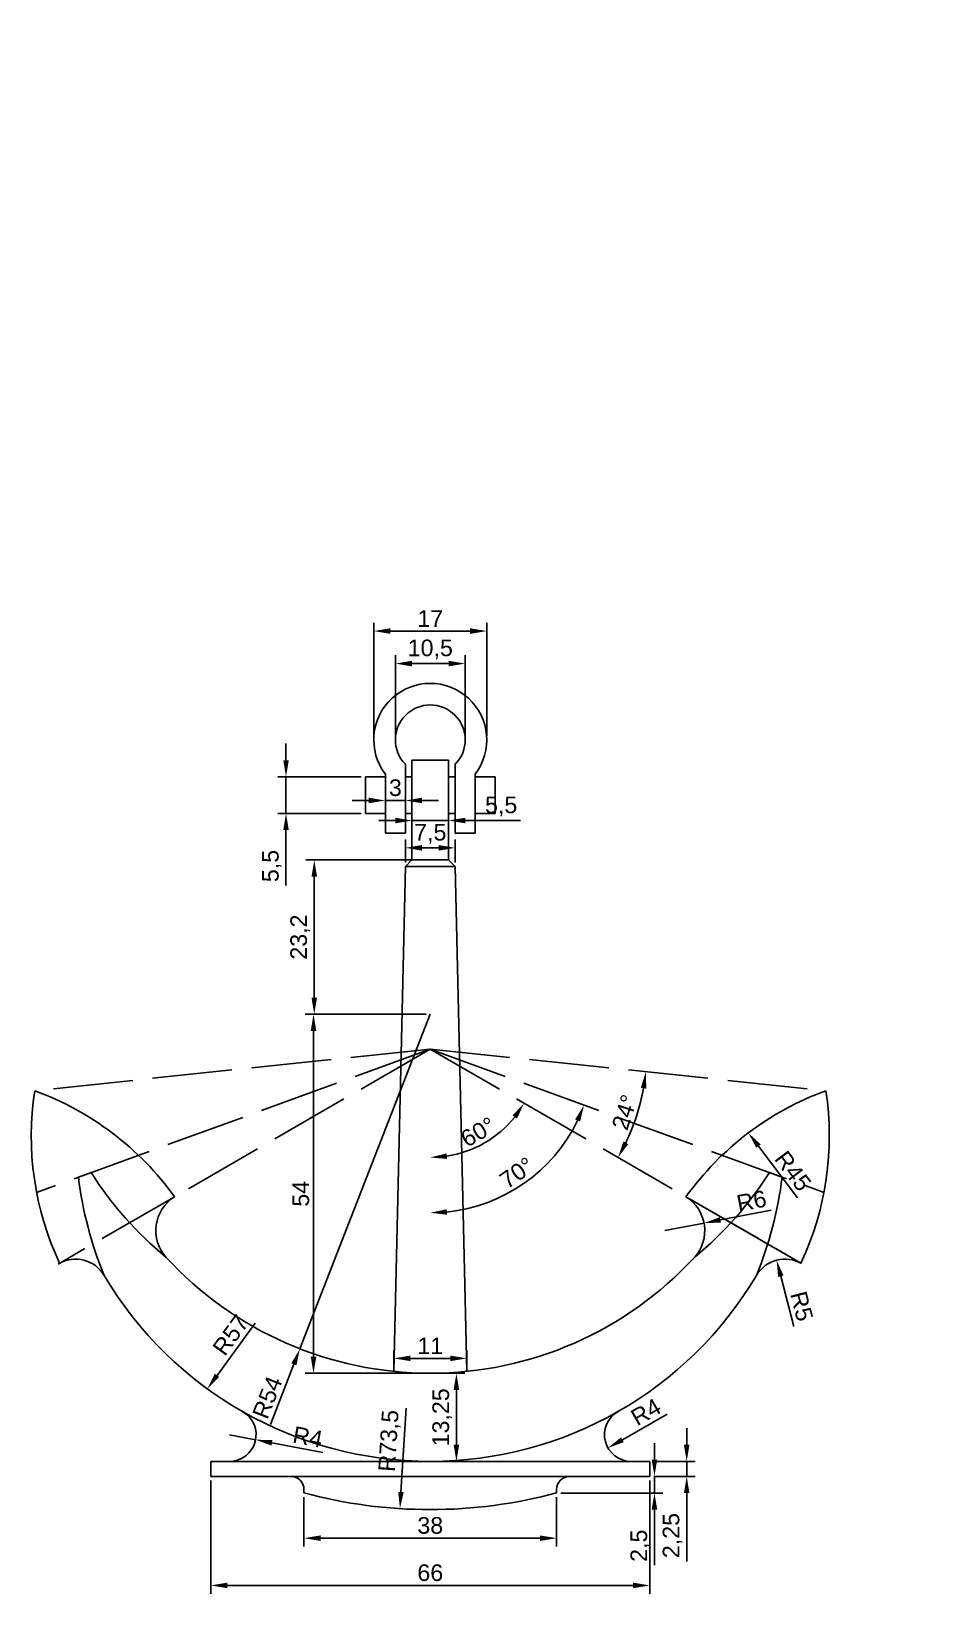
# Model space of a CAD drawing. Header units: millimetres. Extents: x 3254 to 3389, y 1654 to 1889.
import ezdxf

# ---------------------------------------------------------------- set-up
doc = ezdxf.new("R2010")
doc.units = ezdxf.units.MM
doc.linetypes.add('ACAD_ISO02W100', pattern=[15, 12, -3])
doc.styles.get("Standard").update_dxf_attribs({"font": 'arial.ttf'})
doc.dimstyles.new('ISO-25', dxfattribs={"dimtxt": 2.5, "dimasz": 2.5, "dimexe": 1.25, "dimexo": 0.625, "dimtad": 1, "dimtxsty": 'Standard', "dimcen": 2.5, "dimadec": 0, "dimazin": 0, "dimtfac": 1, "dimtmove": 0, "dimatfit": 3, "dimfxl": 1, "dimarcsym": 0})

# ---------------------------------------------------------------- blocks, each defined once
blk = doc.blocks.new('*D1')
at = {"color": 0, "lineweight": -2, "transparency": 16777216}
blk.add_arc((3314.19, 1735.75), 16.29, 278.7996, 321.2004, dxfattribs=at)
at = {"color": 0, "transparency": 16777216}
for points in [[(3326.55, 1725.78), (3327.23, 1725.31), (3328.3, 1727.61)], [(3316.72, 1719.24), (3316.65, 1720.07), (3314.19, 1719.46)]]:
    blk.add_solid(points, dxfattribs=at)
at = {"layer": 'Defpoints', "color": 0, "transparency": 16777216}
for p in [(3314.19, 1888.82), (3314.19, 1735.75), (3319.76, 1720.44), (3369.93, 1703.57), (3314.19, 1673.75)]:
    blk.add_point(p, dxfattribs=at)
at = {"color": 0, "transparency": 16777216, "insert": (3321.39, 1723.29), "char_height": 2.5, "attachment_point": 5, "rotation": 30}
blk.add_mtext('60°', dxfattribs=at)
blk = doc.blocks.new('*D2')
at = {"color": 0, "lineweight": -2, "transparency": 16777216}
blk.add_arc((3314.19, 1735.75), 24.62, 275.821, 334.179, dxfattribs=at)
at = {"color": 0, "transparency": 16777216}
for points in [[(3335.97, 1725.19), (3336.73, 1724.87), (3337.32, 1727.33)], [(3316.71, 1710.85), (3316.67, 1711.68), (3314.19, 1711.14)]]:
    blk.add_solid(points, dxfattribs=at)
at = {"layer": 'Defpoints', "color": 0, "transparency": 16777216}
for p in [(3314.19, 1888.82), (3314.19, 1735.75), (3323.94, 1713.15), (3373.27, 1714.25), (3314.19, 1673.75)]:
    blk.add_point(p, dxfattribs=at)
at = {"color": 0, "transparency": 16777216, "insert": (3327.22, 1717.15), "char_height": 2.5, "attachment_point": 5, "rotation": 35}
blk.add_mtext('70°', dxfattribs=at)
blk = doc.blocks.new('*D3')
at = {"color": 0, "lineweight": -2, "transparency": 16777216}
blk.add_arc((3314.19, 1735.75), 32.61, 334.3937, 349.6063, dxfattribs=at)
at = {"color": 0, "transparency": 16777216}
for points in [[(3345.85, 1729.93), (3346.68, 1729.81), (3346.62, 1732.35)], [(3343.97, 1721.47), (3343.23, 1721.86), (3342.43, 1719.45)]]:
    blk.add_solid(points, dxfattribs=at)
at = {"layer": 'Defpoints', "color": 0, "transparency": 16777216}
for p in [(3314.19, 1735.75), (3314.19, 1735.75), (3373.38, 1729.53), (3344.43, 1723.54), (3369.93, 1703.57)]:
    blk.add_point(p, dxfattribs=at)
at = {"color": 0, "transparency": 16777216, "insert": (3343.42, 1726.26), "char_height": 2.5, "attachment_point": 5, "rotation": 72}
blk.add_mtext('24°', dxfattribs=at)
blk = doc.blocks.new('*D6')
at = {"color": 0, "lineweight": -2, "transparency": 16777216}
for p, q in [((3305.69, 1782.88), (3305.69, 1799.87)), ((3320.19, 1798.62), (3308.19, 1798.62)), ((3322.69, 1782.88), (3322.69, 1799.87))]:
    blk.add_line(p, q, dxfattribs=at)
at = {"color": 0, "transparency": 16777216}
for points in [[(3308.19, 1799.04), (3308.19, 1798.2), (3305.69, 1798.62)], [(3320.19, 1799.04), (3320.19, 1798.2), (3322.69, 1798.62)]]:
    blk.add_solid(points, dxfattribs=at)
at = {"layer": 'Defpoints', "color": 0, "transparency": 16777216}
for p in [(3305.69, 1798.62), (3305.69, 1782.25), (3322.69, 1782.25)]:
    blk.add_point(p, dxfattribs=at)
at = {"color": 0, "transparency": 16777216, "insert": (3314.19, 1800.5), "char_height": 2.5, "attachment_point": 5}
blk.add_mtext('17', dxfattribs=at)
blk = doc.blocks.new('*D7')
at = {"color": 0, "lineweight": -2, "transparency": 16777216}
for p, q in [((3308.94, 1782.88), (3308.94, 1794.98)), ((3311.44, 1793.73), (3316.94, 1793.73)), ((3319.44, 1782.88), (3319.44, 1794.98))]:
    blk.add_line(p, q, dxfattribs=at)
at = {"color": 0, "transparency": 16777216}
for points in [[(3311.44, 1794.15), (3311.44, 1793.31), (3308.94, 1793.73)], [(3316.94, 1794.15), (3316.94, 1793.31), (3319.44, 1793.73)]]:
    blk.add_solid(points, dxfattribs=at)
at = {"layer": 'Defpoints', "color": 0, "transparency": 16777216}
for p in [(3319.44, 1793.73), (3308.94, 1782.25), (3319.44, 1782.25)]:
    blk.add_point(p, dxfattribs=at)
at = {"color": 0, "transparency": 16777216, "insert": (3314.19, 1795.86), "char_height": 2.5, "attachment_point": 5}
blk.add_mtext('10,5', dxfattribs=at)
blk = doc.blocks.new('*D8')
at = {"color": 0, "lineweight": -2, "transparency": 16777216}
for p, q in [((3308.94, 1770.13), (3306.44, 1770.13)), ((3311.44, 1764.83), (3311.44, 1771.38)), ((3311.44, 1770.13), (3316.94, 1770.13)), ((3316.94, 1764.83), (3316.94, 1771.38)), ((3319.44, 1770.13), (3327.76, 1770.13))]:
    blk.add_line(p, q, dxfattribs=at)
at = {"color": 0, "transparency": 16777216}
for points in [[(3308.94, 1770.54), (3308.94, 1769.71), (3311.44, 1770.13)], [(3319.44, 1770.54), (3319.44, 1769.71), (3316.94, 1770.13)]]:
    blk.add_solid(points, dxfattribs=at)
at = {"layer": 'Defpoints', "color": 0, "transparency": 16777216}
for p in [(3316.94, 1770.13), (3311.44, 1764.2), (3316.94, 1764.2)]:
    blk.add_point(p, dxfattribs=at)
at = {"color": 0, "transparency": 16777216, "insert": (3324.85, 1772.25), "char_height": 2.5, "attachment_point": 5}
blk.add_mtext('5,5', dxfattribs=at)
blk = doc.blocks.new('*D9')
at = {"color": 0, "lineweight": -2, "transparency": 16777216}
for p, q in [((3310.44, 1763.83), (3310.44, 1767.27)), ((3317.94, 1763.83), (3317.94, 1767.27)), ((3312.94, 1766.02), (3315.44, 1766.02))]:
    blk.add_line(p, q, dxfattribs=at)
at = {"color": 0, "transparency": 16777216}
for points in [[(3312.94, 1766.44), (3312.94, 1765.6), (3310.44, 1766.02)], [(3315.44, 1766.44), (3315.44, 1765.6), (3317.94, 1766.02)]]:
    blk.add_solid(points, dxfattribs=at)
at = {"layer": 'Defpoints', "color": 0, "transparency": 16777216}
for p in [(3317.94, 1766.02), (3310.44, 1763.2), (3317.94, 1763.2)]:
    blk.add_point(p, dxfattribs=at)
at = {"color": 0, "transparency": 16777216, "insert": (3314.19, 1768.14), "char_height": 2.5, "attachment_point": 5}
blk.add_mtext('7,5', dxfattribs=at)
blk = doc.blocks.new('*D10')
at = {"color": 0, "lineweight": -2, "transparency": 16777216}
for p, q in [((3308.69, 1687.91), (3308.69, 1690.5)), ((3319.69, 1687.91), (3319.69, 1690.5)), ((3311.19, 1689.25), (3317.19, 1689.25))]:
    blk.add_line(p, q, dxfattribs=at)
at = {"color": 0, "transparency": 16777216}
for points in [[(3311.19, 1689.66), (3311.19, 1688.83), (3308.69, 1689.25)], [(3317.19, 1689.66), (3317.19, 1688.83), (3319.69, 1689.25)]]:
    blk.add_solid(points, dxfattribs=at)
at = {"layer": 'Defpoints', "color": 0, "transparency": 16777216}
for p in [(3308.69, 1687.28), (3319.69, 1689.25), (3319.69, 1687.28)]:
    blk.add_point(p, dxfattribs=at)
at = {"color": 0, "transparency": 16777216, "insert": (3314.19, 1691.13), "char_height": 2.5, "attachment_point": 5}
blk.add_mtext('11', dxfattribs=at)
blk = doc.blocks.new('*D11')
at = {"color": 0, "lineweight": -2, "transparency": 16777216}
for p, q in [((3352.76, 1676.25), (3352.76, 1678.75)), ((3347.82, 1673.75), (3354.01, 1673.75)), ((3352.76, 1673.75), (3352.76, 1671.5)), ((3347.82, 1671.5), (3354.01, 1671.5)), ((3352.76, 1669), (3352.76, 1658.7))]:
    blk.add_line(p, q, dxfattribs=at)
at = {"color": 0, "transparency": 16777216}
for points in [[(3352.34, 1676.25), (3353.17, 1676.25), (3352.76, 1673.75)], [(3352.34, 1669), (3353.17, 1669), (3352.76, 1671.5)]]:
    blk.add_solid(points, dxfattribs=at)
at = {"layer": 'Defpoints', "color": 0, "transparency": 16777216}
for p in [(3347.19, 1673.75), (3347.19, 1671.5), (3352.76, 1671.5)]:
    blk.add_point(p, dxfattribs=at)
at = {"color": 0, "transparency": 16777216, "insert": (3350.63, 1662.6), "char_height": 2.5, "attachment_point": 5, "rotation": 90}
blk.add_mtext('2,25', dxfattribs=at)
blk = doc.blocks.new('*D12')
at = {"color": 0, "lineweight": -2, "transparency": 16777216}
for p, q in [((3347.91, 1674), (3347.91, 1676.5)), ((3347.82, 1671.5), (3349.16, 1671.5)), ((3347.91, 1671.5), (3347.91, 1669)), ((3333.82, 1669), (3349.16, 1669)), ((3347.91, 1666.5), (3347.91, 1658.14))]:
    blk.add_line(p, q, dxfattribs=at)
at = {"color": 0, "transparency": 16777216}
for points in [[(3347.49, 1674), (3348.32, 1674), (3347.91, 1671.5)], [(3347.49, 1666.5), (3348.32, 1666.5), (3347.91, 1669)]]:
    blk.add_solid(points, dxfattribs=at)
at = {"layer": 'Defpoints', "color": 0, "transparency": 16777216}
for p in [(3347.19, 1671.5), (3333.19, 1669), (3347.91, 1669)]:
    blk.add_point(p, dxfattribs=at)
at = {"color": 0, "transparency": 16777216, "insert": (3345.78, 1661.07), "char_height": 2.5, "attachment_point": 5, "rotation": 90}
blk.add_mtext('2,5', dxfattribs=at)
blk = doc.blocks.new('*D14')
at = {"color": 0, "lineweight": -2, "transparency": 16777216}
blk.add_line((3310.57, 1681.77), (3309.78, 1669.14), dxfattribs=at)
at = {"color": 0, "transparency": 16777216}
blk.add_solid([(3309.37, 1669.17), (3310.2, 1669.12), (3309.63, 1666.65)], dxfattribs=at)
at = {"layer": 'Defpoints', "color": 0, "transparency": 16777216}
for p in [(3314.19, 1740.01), (3309.63, 1666.65)]:
    blk.add_point(p, dxfattribs=at)
at = {"color": 0, "transparency": 16777216, "insert": (3308.13, 1676.84), "char_height": 2.5, "attachment_point": 5, "rotation": 86.4421}
blk.add_mtext('R73,5', dxfattribs=at)
blk = doc.blocks.new('*D15')
at = {"color": 0, "lineweight": -2, "transparency": 16777216}
for p, q in [((3283.99, 1677.75), (3287.92, 1677.01)), ((3298.01, 1675.1), (3290.38, 1676.55))]:
    blk.add_line(p, q, dxfattribs=at)
at = {"color": 0, "transparency": 16777216}
blk.add_solid([(3290.46, 1676.96), (3290.3, 1676.14), (3287.92, 1677.01)], dxfattribs=at)
at = {"layer": 'Defpoints', "color": 0, "transparency": 16777216}
for p in [(3283.99, 1677.75), (3287.92, 1677.01)]:
    blk.add_point(p, dxfattribs=at)
at = {"color": 0, "transparency": 16777216, "insert": (3295.77, 1677.43), "char_height": 2.5, "attachment_point": 5, "rotation": 349.287}
blk.add_mtext('R4', dxfattribs=at)
blk = doc.blocks.new('*D16')
at = {"color": 0, "lineweight": -2, "transparency": 16777216}
for p, q in [((3314.19, 1741), (3294.58, 1690.69)), ((3290.15, 1679.31), (3293.67, 1688.36))]:
    blk.add_line(p, q, dxfattribs=at)
at = {"color": 0, "transparency": 16777216}
blk.add_solid([(3293.29, 1688.51), (3294.06, 1688.21), (3294.58, 1690.69)], dxfattribs=at)
at = {"layer": 'Defpoints', "color": 0, "transparency": 16777216}
for p in [(3314.19, 1741), (3294.58, 1690.69)]:
    blk.add_point(p, dxfattribs=at)
at = {"color": 0, "transparency": 16777216, "insert": (3289.69, 1683.36), "char_height": 2.5, "attachment_point": 5, "rotation": 68.7087}
blk.add_mtext('R54', dxfattribs=at)
blk = doc.blocks.new('*D17')
at = {"color": 0, "lineweight": -2, "transparency": 16777216}
blk.add_line((3287.84, 1694.55), (3282.12, 1686.69), dxfattribs=at)
at = {"color": 0, "transparency": 16777216}
blk.add_solid([(3281.78, 1686.94), (3282.45, 1686.45), (3280.65, 1684.67)], dxfattribs=at)
at = {"layer": 'Defpoints', "color": 0, "transparency": 16777216}
for p in [(3314.19, 1730.75), (3280.65, 1684.67)]:
    blk.add_point(p, dxfattribs=at)
at = {"color": 0, "transparency": 16777216, "insert": (3284.18, 1692.75), "char_height": 2.5, "attachment_point": 5, "rotation": 53.9487}
blk.add_mtext('R57', dxfattribs=at)
blk = doc.blocks.new('*D18')
at = {"color": 0, "lineweight": -2, "transparency": 16777216}
for p, q in [((3365.46, 1711.54), (3357.82, 1710.07)), ((3349.47, 1708.46), (3355.36, 1709.59))]:
    blk.add_line(p, q, dxfattribs=at)
at = {"color": 0, "transparency": 16777216}
blk.add_solid([(3357.74, 1710.48), (3357.9, 1709.66), (3355.36, 1709.59)], dxfattribs=at)
at = {"layer": 'Defpoints', "color": 0, "transparency": 16777216}
for p in [(3349.47, 1708.46), (3355.36, 1709.59)]:
    blk.add_point(p, dxfattribs=at)
at = {"color": 0, "transparency": 16777216, "insert": (3362.51, 1712.91), "char_height": 2.5, "attachment_point": 5, "rotation": 10.9015}
blk.add_mtext('R6', dxfattribs=at)
blk = doc.blocks.new('*D19')
at = {"color": 0, "lineweight": -2, "transparency": 16777216}
blk.add_line((3368.89, 1694.05), (3366.91, 1701.59), dxfattribs=at)
at = {"color": 0, "transparency": 16777216}
blk.add_solid([(3367.32, 1701.7), (3366.51, 1701.49), (3366.28, 1704.01)], dxfattribs=at)
at = {"layer": 'Defpoints', "color": 0, "transparency": 16777216}
for p in [(3366.28, 1704.01), (3367.55, 1699.18)]:
    blk.add_point(p, dxfattribs=at)
at = {"color": 0, "transparency": 16777216, "insert": (3370.05, 1697.09), "char_height": 2.5, "attachment_point": 5, "rotation": 284.6905}
blk.add_mtext('R5', dxfattribs=at)
blk = doc.blocks.new('*D20')
at = {"color": 0, "lineweight": -2, "transparency": 16777216}
blk.add_line((3369.42, 1713.38), (3363.55, 1721.16), dxfattribs=at)
at = {"color": 0, "transparency": 16777216}
blk.add_solid([(3363.88, 1721.41), (3363.22, 1720.91), (3362.04, 1723.15)], dxfattribs=at)
at = {"layer": 'Defpoints', "color": 0, "transparency": 16777216}
for p in [(3362.04, 1723.15), (3389.16, 1687.24)]:
    blk.add_point(p, dxfattribs=at)
at = {"color": 0, "transparency": 16777216, "insert": (3368.75, 1717.42), "char_height": 2.5, "attachment_point": 5, "rotation": 307.0589}
blk.add_mtext('R45', dxfattribs=at)
blk = doc.blocks.new('*D21')
at = {"color": 0, "lineweight": -2, "transparency": 16777216}
for p, q in [((3295.19, 1668.38), (3295.19, 1660.96)), ((3333.19, 1668.38), (3333.19, 1660.96)), ((3297.69, 1662.21), (3330.69, 1662.21))]:
    blk.add_line(p, q, dxfattribs=at)
at = {"color": 0, "transparency": 16777216}
for points in [[(3297.69, 1662.62), (3297.69, 1661.79), (3295.19, 1662.21)], [(3330.69, 1662.62), (3330.69, 1661.79), (3333.19, 1662.21)]]:
    blk.add_solid(points, dxfattribs=at)
at = {"layer": 'Defpoints', "color": 0, "transparency": 16777216}
for p in [(3295.19, 1669), (3333.19, 1669), (3333.19, 1662.21)]:
    blk.add_point(p, dxfattribs=at)
at = {"color": 0, "transparency": 16777216, "insert": (3314.19, 1664.11), "char_height": 2.5, "attachment_point": 5}
blk.add_mtext('38', dxfattribs=at)
blk = doc.blocks.new('*D22')
at = {"color": 0, "lineweight": -2, "transparency": 16777216}
for p, q in [((3281.19, 1670.88), (3281.19, 1653.85)), ((3347.19, 1670.88), (3347.19, 1653.85)), ((3283.69, 1655.1), (3344.69, 1655.1))]:
    blk.add_line(p, q, dxfattribs=at)
at = {"color": 0, "transparency": 16777216}
for points in [[(3283.69, 1655.52), (3283.69, 1654.68), (3281.19, 1655.1)], [(3344.69, 1655.52), (3344.69, 1654.68), (3347.19, 1655.1)]]:
    blk.add_solid(points, dxfattribs=at)
at = {"layer": 'Defpoints', "color": 0, "transparency": 16777216}
for p in [(3281.19, 1671.5), (3347.19, 1671.5), (3347.19, 1655.1)]:
    blk.add_point(p, dxfattribs=at)
at = {"color": 0, "transparency": 16777216, "insert": (3314.19, 1657), "char_height": 2.5, "attachment_point": 5}
blk.add_mtext('66', dxfattribs=at)
blk = doc.blocks.new('*D23')
at = {"color": 0, "lineweight": -2, "transparency": 16777216}
for p, q in [((3314.82, 1687), (3319.37, 1687)), ((3318.12, 1684.5), (3318.12, 1676.25)), ((3314.82, 1673.75), (3319.37, 1673.75))]:
    blk.add_line(p, q, dxfattribs=at)
at = {"color": 0, "transparency": 16777216}
for points in [[(3317.7, 1684.5), (3318.54, 1684.5), (3318.12, 1687)], [(3317.7, 1676.25), (3318.54, 1676.25), (3318.12, 1673.75)]]:
    blk.add_solid(points, dxfattribs=at)
at = {"layer": 'Defpoints', "color": 0, "transparency": 16777216}
for p in [(3314.19, 1687), (3314.19, 1673.75), (3318.12, 1673.75)]:
    blk.add_point(p, dxfattribs=at)
at = {"color": 0, "transparency": 16777216, "insert": (3315.99, 1680.38), "char_height": 2.5, "attachment_point": 5, "rotation": 90}
blk.add_mtext('13,25', dxfattribs=at)
blk = doc.blocks.new('*D24')
at = {"color": 0, "lineweight": -2, "transparency": 16777216}
for p, q in [((3313.57, 1741), (3295.38, 1741)), ((3296.63, 1689.5), (3296.63, 1738.5)), ((3313.57, 1687), (3295.38, 1687))]:
    blk.add_line(p, q, dxfattribs=at)
at = {"color": 0, "transparency": 16777216}
for points in [[(3296.21, 1738.5), (3297.05, 1738.5), (3296.63, 1741)], [(3296.21, 1689.5), (3297.05, 1689.5), (3296.63, 1687)]]:
    blk.add_solid(points, dxfattribs=at)
at = {"layer": 'Defpoints', "color": 0, "transparency": 16777216}
for p in [(3296.63, 1741), (3314.19, 1741), (3314.19, 1687)]:
    blk.add_point(p, dxfattribs=at)
at = {"color": 0, "transparency": 16777216, "insert": (3294.73, 1714), "char_height": 2.5, "attachment_point": 5, "rotation": 90}
blk.add_mtext('54', dxfattribs=at)
blk = doc.blocks.new('*D25')
at = {"color": 0, "lineweight": -2, "transparency": 16777216}
for p, q in [((3313.57, 1764.2), (3295.49, 1764.2)), ((3296.74, 1743.5), (3296.74, 1761.7)), ((3313.57, 1741), (3295.49, 1741))]:
    blk.add_line(p, q, dxfattribs=at)
at = {"color": 0, "transparency": 16777216}
for points in [[(3296.33, 1761.7), (3297.16, 1761.7), (3296.74, 1764.2)], [(3296.33, 1743.5), (3297.16, 1743.5), (3296.74, 1741)]]:
    blk.add_solid(points, dxfattribs=at)
at = {"layer": 'Defpoints', "color": 0, "transparency": 16777216}
for p in [(3296.74, 1764.2), (3314.19, 1764.2), (3314.19, 1741)]:
    blk.add_point(p, dxfattribs=at)
at = {"color": 0, "transparency": 16777216, "insert": (3294.62, 1752.6), "char_height": 2.5, "attachment_point": 5, "rotation": 90}
blk.add_mtext('23,2', dxfattribs=at)
blk = doc.blocks.new('*D26')
at = {"color": 0, "lineweight": -2, "transparency": 16777216}
for p, q in [((3307.44, 1769.2), (3307.44, 1774.39)), ((3310.44, 1769.2), (3310.44, 1774.39)), ((3304.94, 1773.14), (3302.44, 1773.14)), ((3307.44, 1773.14), (3310.44, 1773.14)), ((3312.94, 1773.14), (3315.44, 1773.14))]:
    blk.add_line(p, q, dxfattribs=at)
at = {"color": 0, "transparency": 16777216}
for points in [[(3304.94, 1773.56), (3304.94, 1772.73), (3307.44, 1773.14)], [(3312.94, 1773.56), (3312.94, 1772.73), (3310.44, 1773.14)]]:
    blk.add_solid(points, dxfattribs=at)
at = {"layer": 'Defpoints', "color": 0, "transparency": 16777216}
for p in [(3310.44, 1773.14), (3307.44, 1768.57), (3310.44, 1768.57)]:
    blk.add_point(p, dxfattribs=at)
at = {"color": 0, "transparency": 16777216, "insert": (3308.94, 1775.05), "char_height": 2.5, "attachment_point": 5}
blk.add_mtext('3', dxfattribs=at)
blk = doc.blocks.new('*D27')
at = {"color": 0, "lineweight": -2, "transparency": 16777216}
for p, q in [((3292.49, 1779.2), (3292.49, 1781.7)), ((3303.82, 1776.7), (3291.24, 1776.7)), ((3292.49, 1776.7), (3292.49, 1771.2)), ((3303.82, 1771.2), (3291.24, 1771.2)), ((3292.49, 1768.7), (3292.49, 1760.38))]:
    blk.add_line(p, q, dxfattribs=at)
at = {"color": 0, "transparency": 16777216}
for points in [[(3292.08, 1779.2), (3292.91, 1779.2), (3292.49, 1776.7)], [(3292.08, 1768.7), (3292.91, 1768.7), (3292.49, 1771.2)]]:
    blk.add_solid(points, dxfattribs=at)
at = {"layer": 'Defpoints', "color": 0, "transparency": 16777216}
for p in [(3304.44, 1776.7), (3292.49, 1771.2), (3304.44, 1771.2)]:
    blk.add_point(p, dxfattribs=at)
at = {"color": 0, "transparency": 16777216, "insert": (3290.37, 1763.29), "char_height": 2.5, "attachment_point": 5, "rotation": 90}
blk.add_mtext('5,5', dxfattribs=at)
blk = doc.blocks.new('*D28')
at = {"color": 0, "lineweight": -2, "transparency": 16777216}
blk.add_line((3349.84, 1680.86), (3343.09, 1677.01), dxfattribs=at)
at = {"color": 0, "transparency": 16777216}
blk.add_solid([(3342.88, 1677.37), (3343.29, 1676.65), (3340.92, 1675.77)], dxfattribs=at)
at = {"layer": 'Defpoints', "color": 0, "transparency": 16777216}
for p in [(3344.39, 1677.75), (3340.92, 1675.77)]:
    blk.add_point(p, dxfattribs=at)
at = {"color": 0, "transparency": 16777216, "insert": (3346.62, 1681.19), "char_height": 2.5, "attachment_point": 5, "rotation": 29.7368}
blk.add_mtext('R4', dxfattribs=at)

msp = doc.modelspace()

# ---------------------------------------------------------------- linework, layer by layer
for p, q in [((3316.941, 1779.204), (3311.441, 1779.204)), ((3311.441, 1764.204), (3311.441, 1779.204)), ((3316.941, 1779.204), (3316.941, 1764.204)), ((3304.441, 1776.704), (3304.441, 1771.204)), ((3307.441, 1776.704), (3304.441, 1776.704)), ((3307.441, 1777.088), (3307.441, 1768.204)), ((3310.441, 1778.58), (3310.441, 1768.204)), ((3311.441, 1776.704), (3310.441, 1776.704)), ((3317.941, 1776.704), (3316.941, 1776.704)), ((3317.941, 1778.58), (3317.941, 1768.204)), ((3320.941, 1777.088), (3320.941, 1768.204)), ((3323.941, 1776.704), (3320.941, 1776.704)), ((3323.941, 1776.704), (3323.941, 1771.204)), ((3307.441, 1771.204), (3304.441, 1771.204)), ((3311.441, 1771.204), (3310.441, 1771.204)), ((3317.941, 1771.204), (3316.941, 1771.204)), ((3323.941, 1771.204), (3320.941, 1771.204)), ((3310.441, 1768.204), (3307.441, 1768.204)), ((3320.941, 1768.204), (3317.941, 1768.204)), ((3310.441, 1763.204), (3308.691, 1687.285)), ((3310.441, 1763.204), (3311.441, 1764.204)), ((3317.941, 1763.204), (3310.441, 1763.204)), ((3316.941, 1764.204), (3311.441, 1764.204)), ((3316.941, 1764.204), (3317.941, 1763.204)), ((3317.941, 1763.204), (3319.691, 1687.285)), ((3263.186, 1717.19), (3261.277, 1716.495)), ((3365.196, 1717.19), (3367.104, 1716.495)), ((3352.652, 1713.548), (3370.046, 1703.506)), ((3358.517, 1710.162), (3365.577, 1706.086)), ((3347.191, 1673.754), (3281.191, 1673.754)), ((3281.191, 1673.754), (3281.191, 1671.504)), ((3347.191, 1673.754), (3347.191, 1671.504)), ((3347.191, 1671.504), (3281.191, 1671.504)), ((3295.191, 1669.504), (3295.191, 1669.004)), ((3333.191, 1669.504), (3333.191, 1669.004))]:
    msp.add_line(p, q)
at = {"linetype": 'ACAD_ISO02W100'}
for q in [(3255.004, 1729.533), (3255.114, 1714.252), (3258.203, 1703.43), (3369.935, 1703.57), (3373.268, 1714.252), (3373.691, 1729.5)]:
    msp.add_line((3314.191, 1735.754), q, dxfattribs=at)
for centre, radius, start, end in [((3314.191, 1782.254), 8.5, 322.57199, 217.42801), ((3314.191, 1782.254), 5.25, 315.58469, 224.41531), ((3299.175, 1722.707), 45, 171.31708, 205.16702), ((3239.218, 1687.244), 45, 35.77079, 69.8894), ((3389.163, 1687.244), 45, 110.1106, 144.22921), ((3329.206, 1722.707), 45, 334.83298, 8.68292), ((3317.859, 1723.391), 57, 186.94899, 202.34342), ((3308.761, 1746.154), 54, 212.43683, 230.49942), ((3319.621, 1746.154), 54, 309.50058, 327.56317), ((3310.523, 1723.391), 57, 337.65658, 353.05101), ((3278.908, 1708.459), 6, 121.9923, 222.36326), ((3349.473, 1708.459), 6, 317.63674, 58.0077), ((3260.835, 1699.176), 5, 30.61906, 120), ((3314.191, 1741.004), 54, 222.65218, 317.34782), ((3367.546, 1699.176), 5, 60, 149.38094), ((3314.191, 1730.754), 57, 210.61906, 329.38094), ((3283.991, 1677.754), 4, 270, 60.32556), ((3344.39, 1677.754), 4, 119.67444, 270), ((3293.191, 1669.504), 2, 0, 90), ((3335.191, 1669.504), 2, 90, 180), ((3314.191, 1740.006), 73.5, 255.01872, 284.98128)]:
    msp.add_arc(centre, radius, start, end)

# ---------------------------------------------------------------- dimensions: what is measured, and where the dimension line sits
for base, line1, line2, picture, middle in [((3319.763, 1720.443), ((3314.191, 1735.754), (3369.935, 1703.57)), ((3314.191, 1888.822), (3314.191, 1673.754)), '*D1', (3321.387, 1723.29)), ((3323.941, 1713.149), ((3314.191, 1735.754), (3373.268, 1714.252)), ((3314.191, 1888.822), (3314.191, 1673.754)), '*D2', (3327.22, 1717.146)), ((3344.425, 1723.538), ((3314.191, 1735.754), (3373.378, 1729.533)), ((3314.191, 1735.754), (3369.935, 1703.57)), '*D3', (3343.416, 1726.258))]:
    dim = msp.add_angular_dim_2l(base=base, line1=line1, line2=line2, dimstyle='ISO-25')
    dim.commit()
    dim.dimension.update_dxf_attribs({"geometry": picture, "text_midpoint": middle})
for base, p1, p2, picture, middle in [((3305.691, 1798.62), (3322.691, 1782.254), (3305.691, 1782.254), '*D6', (3314.191, 1800.5)), ((3319.441, 1793.729), (3308.941, 1782.254), (3319.441, 1782.254), '*D7', (3314.191, 1795.857)), ((3310.441, 1773.143), (3307.441, 1768.574), (3310.441, 1768.574), '*D26', (3308.941, 1775.046)), ((3317.941, 1766.02), (3310.441, 1763.204), (3317.941, 1763.204), '*D9', (3314.191, 1768.142)), ((3319.691, 1689.248), (3308.691, 1687.285), (3319.691, 1687.285), '*D10', (3314.191, 1691.128)), ((3347.191, 1655.099), (3281.191, 1671.504), (3347.191, 1671.504), '*D22', (3314.191, 1657)), ((3333.191, 1662.208), (3295.191, 1669.004), (3333.191, 1669.004), '*D21', (3314.191, 1664.11))]:
    dim = msp.add_linear_dim(base=base, p1=p1, p2=p2, dimstyle='ISO-25')
    dim.commit()
    dim.dimension.update_dxf_attribs({"geometry": picture, "text_midpoint": middle})
for base, p1, p2, picture, middle in [((3292.494, 1771.204), (3304.441, 1776.704), (3304.441, 1771.204), '*D27', (3290.371, 1763.294)), ((3296.745, 1764.204), (3314.191, 1741.004), (3314.191, 1764.204), '*D25', (3294.617, 1752.604)), ((3296.629, 1741.004), (3314.191, 1687.004), (3314.191, 1741.004), '*D24', (3294.733, 1714.004)), ((3318.119, 1673.754), (3314.191, 1687.004), (3314.191, 1673.754), '*D23', (3315.992, 1680.379)), ((3352.757, 1671.504), (3347.191, 1673.754), (3347.191, 1671.504), '*D11', (3350.63, 1662.601)), ((3347.907, 1669.004), (3347.191, 1671.504), (3333.191, 1669.004), '*D12', (3345.78, 1661.073))]:
    dim = msp.add_linear_dim(base=base, p1=p1, p2=p2, angle=90, dimstyle='ISO-25')
    dim.commit()
    dim.dimension.update_dxf_attribs({"geometry": picture, "text_midpoint": middle})
dim = msp.add_linear_dim(base=(3316.941, 1770.127), p1=(3311.441, 1764.204), p2=(3316.941, 1764.204), dimstyle='ISO-25')
dim.commit()
dim.dimension.update_dxf_attribs({"geometry": '*D8', "text_midpoint": (3324.851, 1770.127), "dimtype": 160})
for center, mpoint, picture, middle in [((3314.191, 1741.004), (3294.583, 1690.69), '*D16', (3289.691, 1683.359)), ((3349.473, 1708.459), (3355.365, 1709.594), '*D18', (3362.507, 1712.906)), ((3283.991, 1677.754), (3287.922, 1677.01), '*D15', (3295.773, 1677.433))]:
    dim = msp.add_radius_dim(center=center, mpoint=mpoint, dimstyle='ISO-25')
    dim.commit()
    dim.dimension.update_dxf_attribs({"geometry": picture, "text_midpoint": middle})
for center, mpoint, picture, middle in [((3314.191, 1740.006), (3309.629, 1666.647), '*D14', (3310.255, 1676.706)), ((3314.191, 1730.754), (3280.646, 1684.67), '*D17', (3285.714, 1691.633)), ((3389.163, 1687.244), (3362.045, 1723.155), '*D20', (3367.24, 1716.275)), ((3367.546, 1699.176), (3366.278, 1704.012), '*D19', (3368.218, 1696.612)), ((3344.39, 1677.754), (3340.917, 1675.77), '*D28', (3347.547, 1679.557))]:
    dim = msp.add_radius_dim(center=center, mpoint=mpoint, dimstyle='ISO-25')
    dim.commit()
    dim.dimension.update_dxf_attribs({"geometry": picture, "text_midpoint": middle, "dimtype": 164})

doc.saveas('drawing.dxf')
